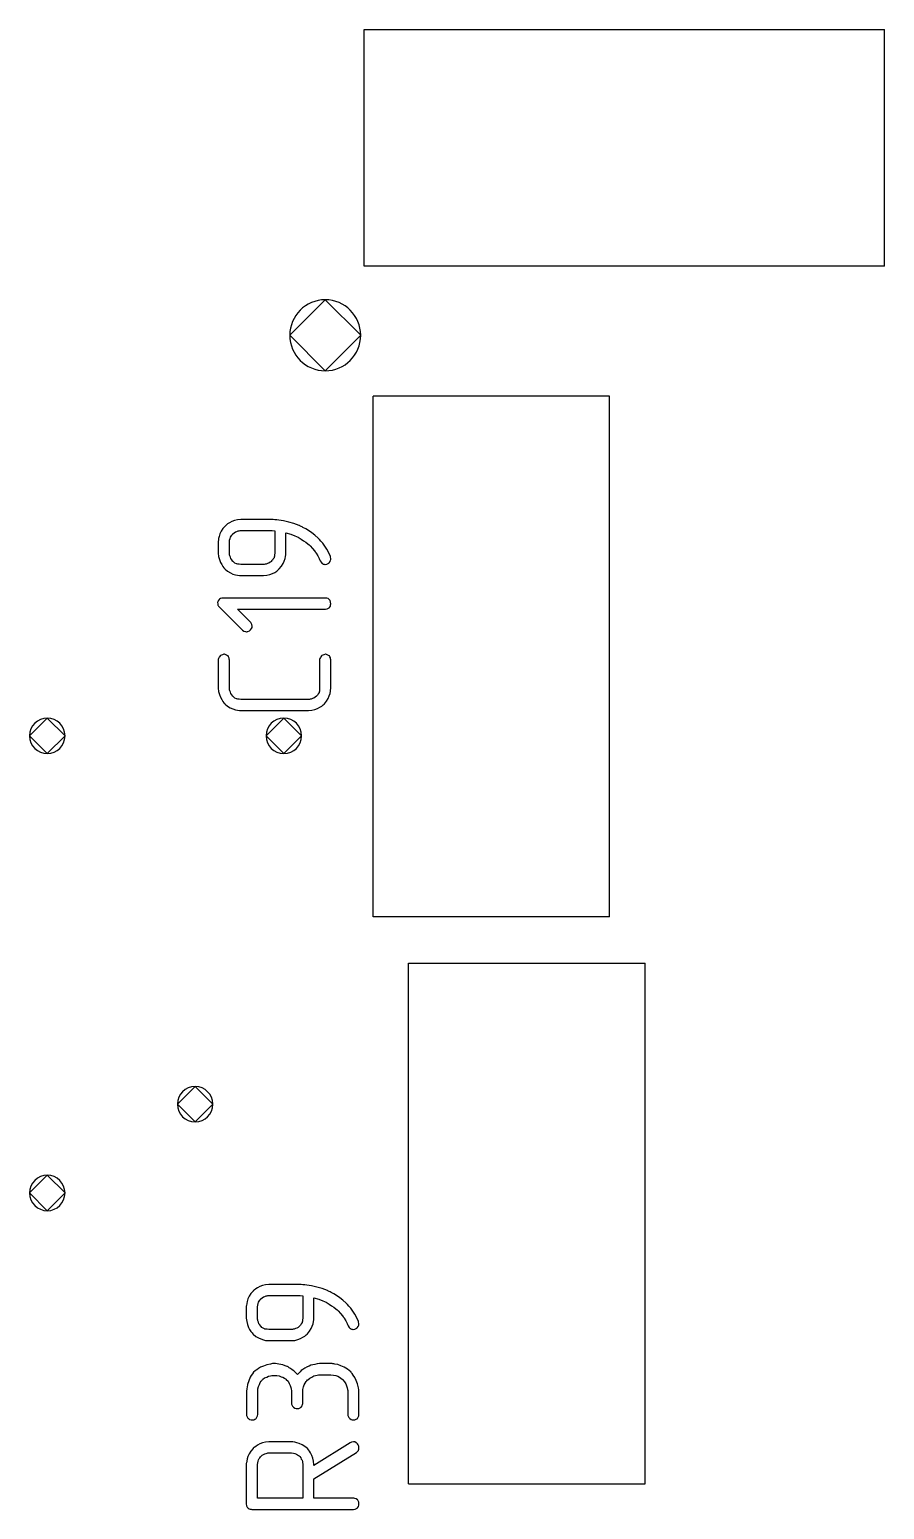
# Model space of a CAD drawing. Header units: inches. Extents: x 0 to 594, y -420 to 0.
# Drawn here: x 179.66 to 186.89, y -113.51 to -101 of the extents above; entities that cross this region are included whole.
import ezdxf

# ---------------------------------------------------------------- set-up
doc = ezdxf.new("R2010")
doc.units = ezdxf.units.IN
doc.header["$MEASUREMENT"] = 0

msp = doc.modelspace()

# ---------------------------------------------------------------- linework, layer by layer
at = {"color": 18, "true_color": 0x000000}
for p, q in [((182.49, -100.999), (186.89, -100.999)), ((182.49, -102.999), (182.49, -100.999)), ((186.89, -102.999), (186.89, -100.999)), ((186.89, -102.999), (182.49, -102.999)), ((182.162, -103.283), (181.862, -103.583)), ((182.462, -103.583), (182.162, -103.283)), ((181.862, -103.583), (182.162, -103.883)), ((182.162, -103.883), (182.462, -103.583)), ((182.566, -108.499), (182.566, -104.099)), ((184.566, -104.099), (182.566, -104.099)), ((184.566, -108.499), (184.566, -104.099)), ((181.315, -105.196), (181.296, -105.217)), ((181.318, -105.193), (181.315, -105.196)), ((181.325, -105.188), (181.318, -105.193)), ((181.337, -105.178), (181.325, -105.188)), ((181.353, -105.168), (181.337, -105.178)), ((181.372, -105.158), (181.353, -105.168)), ((181.395, -105.148), (181.372, -105.158)), ((181.42, -105.143), (181.395, -105.148)), ((181.449, -105.14), (181.42, -105.143)), ((181.687, -105.14), (181.449, -105.14)), ((181.688, -105.14), (181.687, -105.14)), ((181.692, -105.14), (181.688, -105.14)), ((181.7, -105.14), (181.692, -105.14)), ((181.709, -105.141), (181.7, -105.14)), ((181.722, -105.141), (181.709, -105.141)), ((181.736, -105.143), (181.722, -105.141)), ((181.753, -105.144), (181.736, -105.143)), ((181.77, -105.147), (181.753, -105.144)), ((181.81, -105.152), (181.77, -105.147)), ((181.853, -105.162), (181.81, -105.152)), ((181.898, -105.175), (181.853, -105.162)), ((181.943, -105.192), (181.898, -105.175)), ((181.945, -105.192), (181.943, -105.192)), ((181.948, -105.193), (181.945, -105.192)), ((181.952, -105.196), (181.948, -105.193)), ((181.959, -105.199), (181.952, -105.196)), ((181.26, -105.317), (181.258, -105.323)), ((181.258, -105.323), (181.258, -105.426)), ((181.258, -105.323), (181.258, -105.323)), ((181.261, -105.302), (181.26, -105.317)), ((181.265, -105.284), (181.261, -105.302)), ((181.272, -105.262), (181.265, -105.284)), ((181.282, -105.24), (181.272, -105.262)), ((181.296, -105.217), (181.282, -105.24)), ((181.353, -105.33), (181.354, -105.316)), ((181.354, -105.316), (181.357, -105.302)), ((181.354, -105.316), (181.354, -105.316)), ((181.357, -105.302), (181.361, -105.291)), ((181.361, -105.291), (181.367, -105.281)), ((181.367, -105.281), (181.372, -105.274)), ((181.372, -105.274), (181.377, -105.267)), ((181.377, -105.267), (181.38, -105.264)), ((181.38, -105.264), (181.381, -105.262)), ((181.381, -105.262), (181.392, -105.252)), ((181.392, -105.252), (181.404, -105.245)), ((181.404, -105.245), (181.415, -105.241)), ((181.415, -105.241), (181.425, -105.237)), ((181.425, -105.237), (181.435, -105.236)), ((181.435, -105.236), (181.442, -105.234)), ((181.442, -105.234), (181.447, -105.234)), ((181.447, -105.234), (181.449, -105.234)), ((181.449, -105.234), (181.688, -105.234)), ((181.688, -105.234), (181.714, -105.234)), ((181.714, -105.234), (181.735, -105.236)), ((181.735, -105.236), (181.735, -105.426)), ((181.829, -105.433), (181.829, -105.254)), ((181.829, -105.254), (181.87, -105.265)), ((181.87, -105.265), (181.905, -105.278)), ((181.905, -105.278), (181.932, -105.291)), ((181.932, -105.291), (181.958, -105.306)), ((181.958, -105.306), (181.979, -105.32)), ((181.966, -105.203), (181.959, -105.199)), ((181.974, -105.207), (181.966, -105.203)), ((181.997, -105.219), (181.974, -105.207)), ((181.979, -105.32), (181.998, -105.333)), ((182.021, -105.234), (181.997, -105.219)), ((182.048, -105.252), (182.021, -105.234)), ((182.075, -105.274), (182.048, -105.252)), ((182.101, -105.298), (182.075, -105.274)), ((182.103, -105.299), (182.101, -105.298)), ((182.104, -105.3), (182.103, -105.299)), ((182.108, -105.305), (182.104, -105.3)), ((182.113, -105.309), (182.108, -105.305)), ((182.125, -105.323), (182.113, -105.309)), ((182.141, -105.341), (182.125, -105.323)), ((181.258, -105.426), (181.261, -105.454)), ((181.353, -105.433), (181.353, -105.33)), ((181.354, -105.44), (181.353, -105.433)), ((181.356, -105.448), (181.354, -105.44)), ((181.36, -105.46), (181.356, -105.448)), ((181.733, -105.439), (181.732, -105.45)), ((181.735, -105.426), (181.733, -105.439)), ((181.826, -105.453), (181.828, -105.439)), ((181.828, -105.439), (181.829, -105.433)), ((181.998, -105.333), (182.014, -105.346)), ((182.014, -105.346), (182.025, -105.355)), ((182.025, -105.355), (182.032, -105.361)), ((182.032, -105.361), (182.035, -105.364)), ((182.035, -105.364), (182.055, -105.385)), ((182.055, -105.385), (182.072, -105.405)), ((182.072, -105.405), (182.077, -105.413)), ((182.077, -105.413), (182.082, -105.419)), ((182.082, -105.419), (182.084, -105.423)), ((182.084, -105.423), (182.086, -105.424)), ((182.086, -105.424), (182.1, -105.448)), ((182.1, -105.448), (182.106, -105.46)), ((182.158, -105.365), (182.141, -105.341)), ((182.175, -105.392), (182.158, -105.365)), ((182.192, -105.422), (182.175, -105.392)), ((182.207, -105.454), (182.192, -105.422)), ((181.261, -105.454), (181.267, -105.479)), ((181.267, -105.479), (181.277, -105.503)), ((181.277, -105.503), (181.287, -105.522)), ((181.287, -105.522), (181.296, -105.539)), ((181.296, -105.539), (181.306, -105.55)), ((181.306, -105.55), (181.312, -105.557)), ((181.312, -105.557), (181.315, -105.56)), ((181.315, -105.56), (181.337, -105.578)), ((181.364, -105.471), (181.36, -105.46)), ((181.371, -105.482), (181.364, -105.471)), ((181.381, -105.494), (181.371, -105.482)), ((181.384, -105.496), (181.381, -105.494)), ((181.389, -105.502), (181.384, -105.496)), ((181.399, -105.509), (181.389, -105.502)), ((181.412, -105.515), (181.399, -105.509)), ((181.413, -105.515), (181.412, -105.515)), ((181.415, -105.516), (181.413, -105.515)), ((181.423, -105.518), (181.415, -105.516)), ((181.435, -105.519), (181.423, -105.518)), ((181.449, -105.52), (181.435, -105.519)), ((181.64, -105.52), (181.449, -105.52)), ((181.642, -105.52), (181.64, -105.52)), ((181.647, -105.52), (181.642, -105.52)), ((181.654, -105.519), (181.647, -105.52)), ((181.663, -105.518), (181.654, -105.519)), ((181.674, -105.513), (181.663, -105.518)), ((181.685, -105.509), (181.674, -105.513)), ((181.697, -105.502), (181.685, -105.509)), ((181.708, -105.494), (181.697, -105.502)), ((181.709, -105.491), (181.708, -105.494)), ((181.715, -105.484), (181.709, -105.491)), ((181.722, -105.474), (181.715, -105.484)), ((181.729, -105.463), (181.722, -105.474)), ((181.731, -105.46), (181.729, -105.461)), ((181.729, -105.461), (181.729, -105.463)), ((181.732, -105.45), (181.731, -105.46)), ((181.753, -105.577), (181.764, -105.567)), ((181.764, -105.567), (181.771, -105.561)), ((181.771, -105.561), (181.774, -105.558)), ((181.774, -105.558), (181.793, -105.536)), ((181.793, -105.536), (181.807, -105.513)), ((181.807, -105.513), (181.815, -105.492)), ((181.815, -105.492), (181.822, -105.471)), ((181.822, -105.471), (181.826, -105.453)), ((182.106, -105.46), (182.11, -105.47)), ((182.11, -105.47), (182.114, -105.478)), ((182.114, -105.478), (182.117, -105.485)), ((182.117, -105.485), (182.12, -105.489)), ((182.12, -105.489), (182.12, -105.491)), ((182.12, -105.491), (182.127, -105.502)), ((182.127, -105.502), (182.132, -105.509)), ((182.132, -105.509), (182.138, -105.513)), ((182.138, -105.513), (182.139, -105.515)), ((182.139, -105.515), (182.146, -105.518)), ((182.146, -105.518), (182.153, -105.519)), ((182.153, -105.519), (182.159, -105.52)), ((182.159, -105.52), (182.161, -105.52)), ((182.161, -105.52), (182.175, -105.518)), ((182.175, -105.518), (182.186, -105.513)), ((182.186, -105.513), (182.193, -105.509)), ((182.193, -105.509), (182.194, -105.506)), ((182.194, -105.506), (182.196, -105.506)), ((182.196, -105.506), (182.204, -105.495)), ((182.204, -105.495), (182.208, -105.485)), ((182.21, -105.475), (182.207, -105.454)), ((182.208, -105.485), (182.21, -105.478)), ((182.21, -105.478), (182.21, -105.475)), ((181.337, -105.578), (181.36, -105.592)), ((181.36, -105.592), (181.382, -105.601)), ((181.382, -105.601), (181.402, -105.608)), ((181.402, -105.608), (181.42, -105.612)), ((181.42, -105.612), (181.436, -105.613)), ((181.436, -105.613), (181.442, -105.615)), ((181.442, -105.615), (181.446, -105.615)), ((181.446, -105.615), (181.447, -105.615)), ((181.447, -105.615), (181.449, -105.615)), ((181.449, -105.615), (181.639, -105.615)), ((181.639, -105.615), (181.667, -105.612)), ((181.667, -105.612), (181.694, -105.606)), ((181.694, -105.606), (181.716, -105.596)), ((181.716, -105.596), (181.736, -105.587)), ((181.736, -105.587), (181.753, -105.577)), ((181.265, -105.816), (181.257, -105.828)), ((181.268, -105.815), (181.265, -105.816)), ((181.277, -105.809), (181.268, -105.815)), ((181.289, -105.805), (181.277, -105.809)), ((181.306, -105.804), (181.289, -105.805)), ((182.163, -105.804), (181.306, -105.804)), ((182.165, -105.804), (182.163, -105.804)), ((182.168, -105.804), (182.165, -105.804)), ((182.176, -105.805), (182.168, -105.804)), ((182.187, -105.809), (182.176, -105.805)), ((182.199, -105.818), (182.187, -105.809)), ((182.2, -105.821), (182.199, -105.818)), ((182.204, -105.826), (182.2, -105.821)), ((181.253, -105.836), (181.251, -105.842)), ((181.251, -105.842), (181.251, -105.843)), ((181.251, -105.842), (181.251, -105.842)), ((181.251, -105.843), (181.253, -105.852)), ((181.257, -105.828), (181.253, -105.836)), ((181.253, -105.852), (181.254, -105.859)), ((181.254, -105.859), (181.255, -105.864)), ((181.255, -105.864), (181.257, -105.866)), ((181.257, -105.866), (181.261, -105.873)), ((181.261, -105.873), (181.267, -105.88)), ((181.267, -105.88), (181.271, -105.884)), ((181.271, -105.884), (181.272, -105.885)), ((181.272, -105.885), (181.464, -106.076)), ((181.53, -106.008), (181.42, -105.898)), ((181.42, -105.898), (182.163, -105.898)), ((182.163, -105.898), (182.179, -105.895)), ((182.179, -105.895), (182.19, -105.891)), ((182.19, -105.891), (182.196, -105.887)), ((182.196, -105.887), (182.199, -105.884)), ((182.199, -105.884), (182.206, -105.873)), ((182.208, -105.838), (182.204, -105.826)), ((182.206, -105.873), (182.208, -105.863)), ((182.21, -105.852), (182.208, -105.838)), ((182.208, -105.863), (182.21, -105.854)), ((182.21, -105.854), (182.21, -105.852)), ((181.528, -106.077), (181.529, -106.074)), ((181.529, -106.074), (181.53, -106.074)), ((181.533, -106.011), (181.53, -106.008)), ((181.53, -106.074), (181.539, -106.063)), ((181.537, -106.018), (181.533, -106.011)), ((181.542, -106.029), (181.537, -106.018)), ((181.539, -106.063), (181.543, -106.052)), ((181.544, -106.042), (181.542, -106.029)), ((181.543, -106.052), (181.544, -106.045)), ((181.544, -106.045), (181.544, -106.042)), ((181.464, -106.076), (181.475, -106.084)), ((181.475, -106.084), (181.487, -106.088)), ((181.487, -106.088), (181.494, -106.09)), ((181.494, -106.09), (181.495, -106.09)), ((181.495, -106.09), (181.497, -106.09)), ((181.497, -106.09), (181.504, -106.088)), ((181.504, -106.088), (181.509, -106.087)), ((181.509, -106.087), (181.521, -106.081)), ((181.521, -106.081), (181.528, -106.077)), ((181.26, -106.315), (181.258, -106.324)), ((181.258, -106.324), (181.258, -106.565)), ((181.258, -106.324), (181.258, -106.324)), ((181.265, -106.304), (181.26, -106.315)), ((181.268, -106.3), (181.265, -106.304)), ((181.274, -106.294), (181.268, -106.3)), ((181.277, -106.291), (181.274, -106.294)), ((181.284, -106.287), (181.277, -106.291)), ((181.294, -106.283), (181.284, -106.287)), ((181.306, -106.28), (181.294, -106.283)), ((181.309, -106.28), (181.306, -106.28)), ((181.316, -106.282), (181.309, -106.28)), ((181.326, -106.286), (181.316, -106.282)), ((181.337, -106.293), (181.326, -106.286)), ((181.34, -106.294), (181.337, -106.293)), ((181.344, -106.301), (181.34, -106.294)), ((181.35, -106.313), (181.344, -106.301)), ((181.351, -106.32), (181.35, -106.313)), ((181.353, -106.328), (181.351, -106.32)), ((182.117, -106.315), (182.115, -106.324)), ((182.115, -106.324), (182.115, -106.566)), ((182.122, -106.306), (182.117, -106.315)), ((182.125, -106.3), (182.122, -106.306)), ((182.131, -106.294), (182.125, -106.3)), ((182.134, -106.291), (182.131, -106.294)), ((182.141, -106.287), (182.134, -106.291)), ((182.151, -106.283), (182.141, -106.287)), ((182.163, -106.28), (182.151, -106.283)), ((182.166, -106.28), (182.163, -106.28)), ((182.173, -106.282), (182.166, -106.28)), ((182.183, -106.286), (182.173, -106.282)), ((182.194, -106.293), (182.183, -106.286)), ((182.197, -106.294), (182.194, -106.293)), ((182.201, -106.301), (182.197, -106.294)), ((182.207, -106.311), (182.201, -106.301)), ((182.208, -106.318), (182.207, -106.311)), ((182.21, -106.327), (182.208, -106.318)), ((181.353, -106.573), (181.353, -106.328)), ((182.21, -106.572), (182.21, -106.327)), ((181.258, -106.565), (181.261, -106.593)), ((181.354, -106.58), (181.353, -106.573)), ((182.115, -106.566), (182.114, -106.579)), ((182.208, -106.578), (182.21, -106.572)), ((181.261, -106.593), (181.267, -106.62)), ((181.267, -106.62), (181.277, -106.642)), ((181.277, -106.642), (181.287, -106.662)), ((181.287, -106.662), (181.296, -106.679)), ((181.296, -106.679), (181.306, -106.69)), ((181.306, -106.69), (181.312, -106.697)), ((181.312, -106.697), (181.315, -106.7)), ((181.356, -106.589), (181.354, -106.58)), ((181.36, -106.6), (181.356, -106.589)), ((181.364, -106.611), (181.36, -106.6)), ((181.371, -106.623), (181.364, -106.611)), ((181.381, -106.634), (181.371, -106.623)), ((181.384, -106.637), (181.381, -106.634)), ((181.389, -106.642), (181.384, -106.637)), ((181.399, -106.65), (181.389, -106.642)), ((181.412, -106.655), (181.399, -106.65)), ((181.413, -106.655), (181.412, -106.655)), ((181.415, -106.657), (181.413, -106.655)), ((181.423, -106.658), (181.415, -106.657)), ((181.435, -106.659), (181.423, -106.658)), ((181.449, -106.661), (181.435, -106.659)), ((182.021, -106.661), (181.449, -106.661)), ((182.022, -106.661), (182.021, -106.661)), ((182.028, -106.661), (182.022, -106.661)), ((182.035, -106.659), (182.028, -106.661)), ((182.044, -106.658), (182.035, -106.659)), ((182.055, -106.654), (182.044, -106.658)), ((182.066, -106.65), (182.055, -106.654)), ((182.077, -106.642), (182.066, -106.65)), ((182.089, -106.634), (182.077, -106.642)), ((182.09, -106.631), (182.089, -106.634)), ((182.096, -106.624), (182.09, -106.631)), ((182.103, -106.614), (182.096, -106.624)), ((182.11, -106.603), (182.103, -106.614)), ((182.111, -106.6), (182.11, -106.602)), ((182.11, -106.602), (182.11, -106.603)), ((182.113, -106.59), (182.111, -106.6)), ((182.114, -106.579), (182.113, -106.59)), ((182.152, -106.702), (182.155, -106.699)), ((182.155, -106.699), (182.173, -106.676)), ((182.173, -106.676), (182.187, -106.654)), ((182.187, -106.654), (182.196, -106.631)), ((182.196, -106.631), (182.203, -106.61)), ((182.203, -106.61), (182.207, -106.592)), ((182.207, -106.592), (182.208, -106.578)), ((179.812, -106.819), (179.662, -106.969)), ((179.962, -106.969), (179.812, -106.819)), ((181.315, -106.7), (181.336, -106.719)), ((181.336, -106.719), (181.358, -106.733)), ((181.358, -106.733), (181.381, -106.741)), ((181.381, -106.741), (181.402, -106.748)), ((181.402, -106.748), (181.42, -106.752)), ((181.42, -106.752), (181.436, -106.754)), ((181.436, -106.754), (181.442, -106.755)), ((181.442, -106.755), (181.444, -106.755)), ((181.444, -106.755), (181.447, -106.755)), ((181.447, -106.755), (181.449, -106.755)), ((181.449, -106.755), (182.02, -106.755)), ((181.812, -106.819), (181.662, -106.969)), ((181.962, -106.969), (181.812, -106.819)), ((182.02, -106.755), (182.048, -106.752)), ((182.048, -106.752), (182.075, -106.747)), ((182.075, -106.747), (182.097, -106.737)), ((182.097, -106.737), (182.117, -106.727)), ((182.117, -106.727), (182.134, -106.717)), ((182.134, -106.717), (182.145, -106.707)), ((182.145, -106.707), (182.152, -106.702)), ((179.662, -106.969), (179.812, -107.119)), ((179.812, -107.119), (179.962, -106.969)), ((181.662, -106.969), (181.812, -107.119)), ((181.812, -107.119), (181.962, -106.969)), ((184.566, -108.499), (182.566, -108.499)), ((182.866, -108.892), (184.866, -108.892)), ((182.866, -113.292), (182.866, -108.892)), ((184.866, -113.292), (184.866, -108.892)), ((181.062, -109.933), (180.912, -110.083)), ((181.212, -110.083), (181.062, -109.933)), ((180.912, -110.083), (181.062, -110.233)), ((181.062, -110.233), (181.212, -110.083)), ((179.812, -110.683), (179.662, -110.833)), ((179.962, -110.833), (179.812, -110.683)), ((179.662, -110.833), (179.812, -110.983)), ((179.812, -110.983), (179.962, -110.833)), ((181.533, -111.684), (181.519, -111.706)), ((181.552, -111.663), (181.533, -111.684)), ((181.554, -111.66), (181.552, -111.663)), ((181.561, -111.654), (181.554, -111.66)), ((181.574, -111.644), (181.561, -111.654)), ((181.59, -111.634), (181.574, -111.644)), ((181.609, -111.625), (181.59, -111.634)), ((181.632, -111.615), (181.609, -111.625)), ((181.657, -111.609), (181.632, -111.615)), ((181.686, -111.606), (181.657, -111.609)), ((181.662, -111.704), (181.671, -111.702)), ((181.671, -111.702), (181.678, -111.701)), ((181.678, -111.701), (181.684, -111.701)), ((181.684, -111.701), (181.686, -111.701)), ((181.924, -111.606), (181.686, -111.606)), ((181.686, -111.701), (181.925, -111.701)), ((181.925, -111.606), (181.924, -111.606)), ((181.929, -111.606), (181.925, -111.606)), ((181.925, -111.701), (181.951, -111.701)), ((181.936, -111.606), (181.929, -111.606)), ((181.946, -111.608), (181.936, -111.606)), ((181.959, -111.608), (181.946, -111.608)), ((181.951, -111.701), (181.972, -111.702)), ((181.973, -111.609), (181.959, -111.608)), ((181.972, -111.702), (181.972, -111.892)), ((181.99, -111.61), (181.973, -111.609)), ((182.007, -111.613), (181.99, -111.61)), ((182.046, -111.619), (182.007, -111.613)), ((182.09, -111.629), (182.046, -111.619)), ((182.135, -111.642), (182.09, -111.629)), ((182.18, -111.658), (182.135, -111.642)), ((182.182, -111.658), (182.18, -111.658)), ((182.185, -111.66), (182.182, -111.658)), ((182.189, -111.663), (182.185, -111.66)), ((182.196, -111.665), (182.189, -111.663)), ((182.203, -111.67), (182.196, -111.665)), ((182.211, -111.674), (182.203, -111.67)), ((182.234, -111.685), (182.211, -111.674)), ((182.258, -111.701), (182.234, -111.685)), ((182.285, -111.719), (182.258, -111.701)), ((181.497, -111.784), (181.495, -111.79)), ((181.495, -111.79), (181.495, -111.892)), ((181.495, -111.79), (181.495, -111.79)), ((181.498, -111.768), (181.497, -111.784)), ((181.502, -111.75), (181.498, -111.768)), ((181.509, -111.729), (181.502, -111.75)), ((181.519, -111.706), (181.509, -111.729)), ((181.59, -111.797), (181.591, -111.782)), ((181.59, -111.899), (181.59, -111.797)), ((181.591, -111.782), (181.594, -111.768)), ((181.591, -111.782), (181.591, -111.782)), ((181.594, -111.768), (181.598, -111.757)), ((181.598, -111.757), (181.604, -111.747)), ((181.604, -111.747), (181.609, -111.74)), ((181.609, -111.74), (181.614, -111.733)), ((181.614, -111.733), (181.616, -111.73)), ((181.616, -111.73), (181.618, -111.729)), ((181.618, -111.729), (181.629, -111.719)), ((181.629, -111.719), (181.64, -111.712)), ((181.64, -111.712), (181.652, -111.708)), ((181.652, -111.708), (181.662, -111.704)), ((182.066, -111.899), (182.066, -111.72)), ((182.066, -111.72), (182.107, -111.732)), ((182.107, -111.732), (182.142, -111.744)), ((182.142, -111.744), (182.169, -111.757)), ((182.169, -111.757), (182.194, -111.773)), ((182.194, -111.773), (182.216, -111.787)), ((182.216, -111.787), (182.235, -111.799)), ((182.235, -111.799), (182.251, -111.812)), ((182.251, -111.812), (182.262, -111.822)), ((182.262, -111.822), (182.269, -111.828)), ((182.269, -111.828), (182.272, -111.83)), ((182.311, -111.74), (182.285, -111.719)), ((182.338, -111.764), (182.311, -111.74)), ((182.34, -111.766), (182.338, -111.764)), ((182.341, -111.767), (182.34, -111.766)), ((182.345, -111.771), (182.341, -111.767)), ((182.349, -111.775), (182.345, -111.771)), ((182.362, -111.79), (182.349, -111.775)), ((182.378, -111.808), (182.362, -111.79)), ((182.395, -111.832), (182.378, -111.808)), ((181.495, -111.892), (181.498, -111.921)), ((181.498, -111.921), (181.504, -111.946)), ((181.504, -111.946), (181.514, -111.97)), ((181.591, -111.907), (181.59, -111.899)), ((181.592, -111.915), (181.591, -111.907)), ((181.597, -111.926), (181.592, -111.915)), ((181.601, -111.938), (181.597, -111.926)), ((181.608, -111.949), (181.601, -111.938)), ((181.618, -111.96), (181.608, -111.949)), ((181.952, -111.95), (181.946, -111.957)), ((181.959, -111.94), (181.952, -111.95)), ((181.966, -111.929), (181.959, -111.94)), ((181.967, -111.926), (181.966, -111.928)), ((181.966, -111.928), (181.966, -111.929)), ((181.969, -111.916), (181.967, -111.926)), ((181.97, -111.905), (181.969, -111.916)), ((181.972, -111.892), (181.97, -111.905)), ((182.052, -111.959), (182.059, -111.938)), ((182.059, -111.938), (182.063, -111.919)), ((182.063, -111.919), (182.065, -111.905)), ((182.065, -111.905), (182.066, -111.899)), ((182.272, -111.83), (182.292, -111.852)), ((182.292, -111.852), (182.309, -111.871)), ((182.309, -111.871), (182.314, -111.88)), ((182.314, -111.88), (182.318, -111.885)), ((182.318, -111.885), (182.321, -111.89)), ((182.321, -111.89), (182.323, -111.891)), ((182.323, -111.891), (182.337, -111.915)), ((182.337, -111.915), (182.342, -111.926)), ((182.342, -111.926), (182.347, -111.936)), ((182.347, -111.936), (182.351, -111.945)), ((182.351, -111.945), (182.354, -111.952)), ((182.354, -111.952), (182.357, -111.956)), ((182.411, -111.859), (182.395, -111.832)), ((182.428, -111.888), (182.411, -111.859)), ((182.444, -111.921), (182.428, -111.888)), ((182.441, -111.962), (182.445, -111.952)), ((182.447, -111.942), (182.444, -111.921)), ((182.445, -111.952), (182.447, -111.945)), ((182.447, -111.945), (182.447, -111.942)), ((181.514, -111.97), (181.523, -111.988)), ((181.523, -111.988), (181.533, -112.005)), ((181.533, -112.005), (181.543, -112.016)), ((181.543, -112.016), (181.549, -112.024)), ((181.549, -112.024), (181.552, -112.026)), ((181.552, -112.026), (181.574, -112.045)), ((181.574, -112.045), (181.597, -112.059)), ((181.597, -112.059), (181.619, -112.067)), ((181.621, -111.963), (181.618, -111.96)), ((181.619, -112.067), (181.639, -112.074)), ((181.626, -111.969), (181.621, -111.963)), ((181.636, -111.976), (181.626, -111.969)), ((181.649, -111.981), (181.636, -111.976)), ((181.639, -112.074), (181.657, -112.079)), ((181.65, -111.981), (181.649, -111.981)), ((181.652, -111.983), (181.65, -111.981)), ((181.66, -111.984), (181.652, -111.983)), ((181.657, -112.079), (181.673, -112.08)), ((181.671, -111.985), (181.66, -111.984)), ((181.686, -111.987), (181.671, -111.985)), ((181.877, -111.987), (181.686, -111.987)), ((181.876, -112.081), (181.904, -112.079)), ((181.879, -111.987), (181.877, -111.987)), ((181.884, -111.987), (181.879, -111.987)), ((181.891, -111.985), (181.884, -111.987)), ((181.9, -111.984), (181.891, -111.985)), ((181.911, -111.98), (181.9, -111.984)), ((181.904, -112.079), (181.931, -112.073)), ((181.922, -111.976), (181.911, -111.98)), ((181.934, -111.969), (181.922, -111.976)), ((181.931, -112.073), (181.953, -112.063)), ((181.945, -111.96), (181.934, -111.969)), ((181.946, -111.957), (181.945, -111.96)), ((181.953, -112.063), (181.973, -112.053)), ((181.973, -112.053), (181.99, -112.043)), ((181.99, -112.043), (182.001, -112.033)), ((182.001, -112.033), (182.008, -112.028)), ((182.008, -112.028), (182.011, -112.025)), ((182.011, -112.025), (182.029, -112.002)), ((182.029, -112.002), (182.044, -111.98)), ((182.044, -111.98), (182.052, -111.959)), ((182.357, -111.956), (182.357, -111.957)), ((182.357, -111.957), (182.364, -111.969)), ((182.364, -111.969), (182.369, -111.976)), ((182.369, -111.976), (182.375, -111.98)), ((182.375, -111.98), (182.376, -111.981)), ((182.376, -111.981), (182.383, -111.984)), ((182.383, -111.984), (182.39, -111.985)), ((182.39, -111.985), (182.396, -111.987)), ((182.396, -111.987), (182.397, -111.987)), ((182.397, -111.987), (182.411, -111.984)), ((182.411, -111.984), (182.423, -111.98)), ((182.423, -111.98), (182.43, -111.976)), ((182.43, -111.976), (182.431, -111.973)), ((182.431, -111.973), (182.433, -111.973)), ((182.433, -111.973), (182.441, -111.962)), ((181.673, -112.08), (181.678, -112.081)), ((181.678, -112.081), (181.683, -112.081)), ((181.683, -112.081), (181.684, -112.081)), ((181.684, -112.081), (181.686, -112.081)), ((181.686, -112.081), (181.876, -112.081)), ((181.583, -112.327), (181.577, -112.331)), ((181.597, -112.317), (181.583, -112.327)), ((181.615, -112.305), (181.597, -112.317)), ((181.639, -112.296), (181.615, -112.305)), ((181.667, -112.286), (181.639, -112.296)), ((181.698, -112.279), (181.667, -112.286)), ((181.715, -112.276), (181.698, -112.279)), ((181.733, -112.276), (181.715, -112.276)), ((181.736, -112.276), (181.733, -112.276)), ((181.743, -112.276), (181.736, -112.276)), ((181.755, -112.277), (181.743, -112.276)), ((181.769, -112.279), (181.755, -112.277)), ((181.786, -112.283), (181.769, -112.279)), ((181.803, -112.287), (181.786, -112.283)), ((181.822, -112.293), (181.803, -112.287)), ((181.841, -112.3), (181.822, -112.293)), ((181.842, -112.301), (181.841, -112.3)), ((181.849, -112.304), (181.842, -112.301)), ((181.857, -112.31), (181.849, -112.304)), ((181.869, -112.317), (181.857, -112.31)), ((181.883, -112.327), (181.869, -112.317)), ((181.897, -112.338), (181.883, -112.327)), ((181.974, -112.325), (181.96, -112.335)), ((181.99, -112.314), (181.974, -112.325)), ((182.008, -112.304), (181.99, -112.314)), ((182.011, -112.303), (182.008, -112.304)), ((182.017, -112.3), (182.011, -112.303)), ((182.027, -112.296), (182.017, -112.3)), ((182.041, -112.29), (182.027, -112.296)), ((182.056, -112.286), (182.041, -112.29)), ((182.075, -112.282), (182.056, -112.286)), ((182.094, -112.277), (182.075, -112.282)), ((182.115, -112.276), (182.094, -112.277)), ((182.21, -112.276), (182.115, -112.276)), ((182.211, -112.276), (182.21, -112.276)), ((182.214, -112.276), (182.211, -112.276)), ((182.22, -112.276), (182.214, -112.276)), ((182.227, -112.277), (182.22, -112.276)), ((182.234, -112.277), (182.227, -112.277)), ((182.244, -112.28), (182.234, -112.277)), ((182.268, -112.284), (182.244, -112.28)), ((182.293, -112.293), (182.268, -112.284)), ((182.321, -112.305), (182.293, -112.293)), ((182.335, -112.314), (182.321, -112.305)), ((182.349, -112.322), (182.335, -112.314)), ((182.364, -112.334), (182.349, -112.322)), ((181.505, -112.451), (181.501, -112.475)), ((181.515, -112.421), (181.505, -112.451)), ((181.528, -112.391), (181.515, -112.421)), ((181.536, -112.377), (181.528, -112.391)), ((181.546, -112.363), (181.536, -112.377)), ((181.557, -112.349), (181.546, -112.363)), ((181.57, -112.336), (181.557, -112.349)), ((181.571, -112.335), (181.57, -112.336)), ((181.573, -112.334), (181.571, -112.335)), ((181.577, -112.331), (181.573, -112.334)), ((181.598, -112.469), (181.605, -112.451)), ((181.605, -112.451), (181.612, -112.435)), ((181.612, -112.435), (181.621, -112.424)), ((181.621, -112.424), (181.628, -112.415)), ((181.628, -112.415), (181.633, -112.41)), ((181.633, -112.41), (181.635, -112.408)), ((181.635, -112.408), (181.65, -112.397)), ((181.65, -112.397), (181.667, -112.389)), ((181.667, -112.389), (181.683, -112.383)), ((181.683, -112.383), (181.698, -112.379)), ((181.698, -112.379), (181.712, -112.376)), ((181.712, -112.376), (181.722, -112.375)), ((181.722, -112.375), (181.729, -112.375)), ((181.729, -112.375), (181.732, -112.375)), ((181.732, -112.375), (181.753, -112.376)), ((181.753, -112.376), (181.773, -112.38)), ((181.773, -112.38), (181.79, -112.386)), ((181.79, -112.386), (181.804, -112.391)), ((181.804, -112.391), (181.817, -112.399)), ((181.817, -112.399), (181.825, -112.404)), ((181.825, -112.404), (181.831, -112.408)), ((181.831, -112.408), (181.832, -112.41)), ((181.832, -112.41), (181.848, -112.425)), ((181.848, -112.425), (181.857, -112.444)), ((181.857, -112.444), (181.866, -112.461)), ((181.912, -112.352), (181.897, -112.338)), ((181.927, -112.369), (181.912, -112.352)), ((181.928, -112.367), (181.927, -112.369)), ((181.932, -112.362), (181.928, -112.367)), ((181.939, -112.355), (181.932, -112.362)), ((181.949, -112.346), (181.939, -112.355)), ((181.96, -112.335), (181.949, -112.346)), ((181.984, -112.455), (181.993, -112.441)), ((181.993, -112.441), (182, -112.428)), ((182, -112.428), (182.007, -112.42)), ((182.007, -112.42), (182.013, -112.414)), ((182.013, -112.414), (182.014, -112.413)), ((182.014, -112.413), (182.031, -112.399)), ((182.031, -112.399), (182.048, -112.389)), ((182.048, -112.389), (182.065, -112.38)), ((182.065, -112.38), (182.08, -112.376)), ((182.08, -112.376), (182.094, -112.373)), ((182.094, -112.373), (182.106, -112.37)), ((182.106, -112.37), (182.113, -112.37)), ((182.113, -112.37), (182.115, -112.37)), ((182.115, -112.37), (182.21, -112.37)), ((182.21, -112.37), (182.231, -112.372)), ((182.231, -112.372), (182.251, -112.377)), ((182.251, -112.377), (182.268, -112.383)), ((182.268, -112.383), (182.283, -112.391)), ((182.283, -112.391), (182.294, -112.399)), ((182.294, -112.399), (182.304, -112.406)), ((182.304, -112.406), (182.31, -112.411)), ((182.31, -112.411), (182.311, -112.413)), ((182.311, -112.413), (182.326, -112.43)), ((182.326, -112.43), (182.335, -112.446)), ((182.335, -112.446), (182.342, -112.463)), ((182.378, -112.346), (182.364, -112.334)), ((182.379, -112.348), (182.378, -112.346)), ((182.38, -112.349), (182.379, -112.348)), ((182.383, -112.353), (182.38, -112.349)), ((182.389, -112.359), (182.383, -112.353)), ((182.399, -112.373), (182.389, -112.359)), ((182.411, -112.394), (182.399, -112.373)), ((182.424, -112.418), (182.411, -112.394)), ((182.435, -112.446), (182.424, -112.418)), ((182.444, -112.479), (182.435, -112.446)), ((181.498, -112.496), (181.497, -112.503)), ((181.497, -112.503), (181.497, -112.713)), ((181.497, -112.503), (181.497, -112.503)), ((181.499, -112.486), (181.498, -112.496)), ((181.501, -112.475), (181.499, -112.486)), ((181.591, -112.514), (181.592, -112.49)), ((181.591, -112.707), (181.591, -112.514)), ((181.592, -112.49), (181.598, -112.469)), ((181.866, -112.461), (181.872, -112.477)), ((181.872, -112.477), (181.874, -112.492)), ((181.874, -112.492), (181.876, -112.503)), ((181.876, -112.503), (181.877, -112.511)), ((181.877, -112.511), (181.877, -112.617)), ((181.972, -112.514), (181.973, -112.493)), ((181.972, -112.613), (181.972, -112.514)), ((181.973, -112.493), (181.979, -112.473)), ((181.979, -112.473), (181.984, -112.455)), ((182.342, -112.463), (182.347, -112.479)), ((182.347, -112.479), (182.349, -112.493)), ((182.349, -112.493), (182.352, -112.504)), ((182.352, -112.504), (182.352, -112.713)), ((182.445, -112.496), (182.444, -112.479)), ((182.447, -112.514), (182.445, -112.496)), ((182.447, -112.707), (182.447, -112.514)), ((181.877, -112.617), (181.88, -112.624)), ((181.88, -112.624), (181.886, -112.635)), ((181.886, -112.635), (181.891, -112.642)), ((181.891, -112.642), (181.893, -112.645)), ((181.893, -112.645), (181.894, -112.645)), ((181.894, -112.645), (181.905, -112.652)), ((181.905, -112.652), (181.915, -112.655)), ((181.915, -112.655), (181.922, -112.656)), ((181.922, -112.656), (181.924, -112.656)), ((181.924, -112.656), (181.925, -112.656)), ((181.925, -112.656), (181.938, -112.655)), ((181.938, -112.655), (181.949, -112.649)), ((181.949, -112.649), (181.956, -112.645)), ((181.956, -112.645), (181.958, -112.644)), ((181.958, -112.644), (181.959, -112.644)), ((181.959, -112.644), (181.966, -112.633)), ((181.966, -112.633), (181.97, -112.621)), ((181.97, -112.621), (181.972, -112.613)), ((181.497, -112.713), (181.499, -112.72)), ((181.499, -112.72), (181.504, -112.73)), ((181.504, -112.73), (181.509, -112.737)), ((181.509, -112.737), (181.511, -112.74)), ((181.511, -112.74), (181.512, -112.74)), ((181.512, -112.74), (181.523, -112.747)), ((181.523, -112.747), (181.535, -112.75)), ((181.535, -112.75), (181.542, -112.751)), ((181.542, -112.751), (181.543, -112.751)), ((181.543, -112.751), (181.545, -112.751)), ((181.545, -112.751), (181.559, -112.75)), ((181.559, -112.75), (181.568, -112.745)), ((181.568, -112.745), (181.576, -112.741)), ((181.576, -112.741), (181.578, -112.74)), ((181.578, -112.74), (181.585, -112.728)), ((181.585, -112.728), (181.59, -112.717)), ((181.59, -112.717), (181.591, -112.707)), ((182.352, -112.713), (182.355, -112.72)), ((182.355, -112.72), (182.361, -112.731)), ((182.361, -112.731), (182.366, -112.737)), ((182.366, -112.737), (182.368, -112.74)), ((182.368, -112.74), (182.369, -112.74)), ((182.369, -112.74), (182.38, -112.747)), ((182.38, -112.747), (182.39, -112.75)), ((182.39, -112.75), (182.397, -112.751)), ((182.397, -112.751), (182.399, -112.751)), ((182.399, -112.751), (182.4, -112.751)), ((182.4, -112.751), (182.413, -112.75)), ((182.413, -112.75), (182.424, -112.745)), ((182.424, -112.745), (182.431, -112.741)), ((182.431, -112.741), (182.433, -112.74)), ((182.433, -112.74), (182.434, -112.74)), ((182.434, -112.74), (182.441, -112.728)), ((182.441, -112.728), (182.445, -112.717)), ((182.445, -112.717), (182.447, -112.707)), ((181.632, -112.945), (181.609, -112.955)), ((181.657, -112.94), (181.632, -112.945)), ((181.686, -112.937), (181.657, -112.94)), ((181.876, -112.937), (181.686, -112.937)), ((181.877, -112.937), (181.876, -112.937)), ((181.879, -112.937), (181.877, -112.937)), ((181.883, -112.937), (181.879, -112.937)), ((181.888, -112.938), (181.883, -112.937)), ((181.904, -112.94), (181.888, -112.938)), ((181.922, -112.944), (181.904, -112.94)), ((181.943, -112.951), (181.922, -112.944)), ((181.966, -112.961), (181.943, -112.951)), ((182.373, -112.945), (182.066, -113.137)), ((182.385, -112.941), (182.373, -112.945)), ((182.4, -112.937), (182.385, -112.941)), ((182.402, -112.937), (182.4, -112.937)), ((182.403, -112.937), (182.402, -112.937)), ((182.411, -112.938), (182.403, -112.937)), ((182.423, -112.944), (182.411, -112.938)), ((182.428, -112.947), (182.423, -112.944)), ((182.434, -112.953), (182.428, -112.947)), ((182.435, -112.955), (182.434, -112.953)), ((181.509, -113.06), (181.502, -113.081)), ((181.519, -113.037), (181.509, -113.06)), ((181.533, -113.015), (181.519, -113.037)), ((181.552, -112.993), (181.533, -113.015)), ((181.554, -112.991), (181.552, -112.993)), ((181.561, -112.985), (181.554, -112.991)), ((181.574, -112.975), (181.561, -112.985)), ((181.59, -112.965), (181.574, -112.975)), ((181.609, -112.955), (181.59, -112.965)), ((181.598, -113.088), (181.604, -113.078)), ((181.604, -113.078), (181.609, -113.071)), ((181.609, -113.071), (181.614, -113.064)), ((181.614, -113.064), (181.616, -113.061)), ((181.616, -113.061), (181.618, -113.06)), ((181.618, -113.06), (181.629, -113.05)), ((181.629, -113.05), (181.64, -113.043)), ((181.64, -113.043), (181.652, -113.039)), ((181.652, -113.039), (181.662, -113.034)), ((181.662, -113.034), (181.671, -113.033)), ((181.671, -113.033), (181.678, -113.031)), ((181.678, -113.031), (181.684, -113.031)), ((181.684, -113.031), (181.686, -113.031)), ((181.686, -113.031), (181.877, -113.031)), ((181.877, -113.031), (181.893, -113.033)), ((181.893, -113.033), (181.905, -113.036)), ((181.905, -113.036), (181.918, -113.04)), ((181.918, -113.04), (181.928, -113.046)), ((181.928, -113.046), (181.935, -113.051)), ((181.935, -113.051), (181.942, -113.055)), ((181.942, -113.055), (181.945, -113.058)), ((181.945, -113.058), (181.946, -113.06)), ((181.946, -113.06), (181.955, -113.071)), ((181.955, -113.071), (181.96, -113.082)), ((181.989, -112.975), (181.966, -112.961)), ((182.011, -112.993), (181.989, -112.975)), ((182.014, -112.996), (182.011, -112.993)), ((182.02, -113.003), (182.014, -112.996)), ((182.028, -113.016), (182.02, -113.003)), ((182.038, -113.031), (182.028, -113.016)), ((182.049, -113.051), (182.038, -113.031)), ((182.058, -113.074), (182.049, -113.051)), ((182.063, -113.101), (182.058, -113.074)), ((182.066, -113.25), (182.426, -113.026)), ((182.426, -113.026), (182.434, -113.019)), ((182.434, -113.019), (182.44, -113.013)), ((182.44, -112.962), (182.435, -112.955)), ((182.445, -112.974), (182.44, -112.962)), ((182.44, -113.013), (182.443, -113.009)), ((182.443, -113.009), (182.444, -113.008)), ((182.444, -113.008), (182.445, -113)), ((182.447, -112.988), (182.445, -112.974)), ((182.445, -113), (182.447, -112.993)), ((182.447, -112.993), (182.447, -112.988)), ((181.497, -113.115), (181.495, -113.12)), ((181.495, -113.12), (181.495, -113.461)), ((181.495, -113.12), (181.495, -113.12)), ((181.498, -113.099), (181.497, -113.115)), ((181.502, -113.081), (181.498, -113.099)), ((181.59, -113.127), (181.591, -113.113)), ((181.59, -113.413), (181.59, -113.127)), ((181.591, -113.113), (181.594, -113.099)), ((181.591, -113.113), (181.591, -113.113)), ((181.594, -113.099), (181.598, -113.088)), ((181.96, -113.082), (181.966, -113.093)), ((181.966, -113.093), (181.969, -113.103)), ((181.969, -113.103), (181.97, -113.113)), ((181.97, -113.113), (181.972, -113.12)), ((181.972, -113.12), (181.972, -113.413)), ((182.066, -113.129), (182.063, -113.101)), ((182.066, -113.137), (182.066, -113.129)), ((182.066, -113.413), (182.066, -113.25)), ((182.866, -113.292), (184.866, -113.292)), ((181.972, -113.413), (181.59, -113.413)), ((182.4, -113.413), (182.066, -113.413)), ((182.402, -113.413), (182.4, -113.413)), ((182.404, -113.413), (182.402, -113.413)), ((182.413, -113.415), (182.404, -113.413)), ((182.424, -113.419), (182.413, -113.415)), ((182.435, -113.428), (182.424, -113.419)), ((182.437, -113.43), (182.435, -113.428)), ((182.441, -113.436), (182.437, -113.43)), ((182.445, -113.447), (182.441, -113.436)), ((182.447, -113.461), (182.445, -113.447)), ((181.495, -113.461), (181.497, -113.477)), ((181.497, -113.477), (181.502, -113.488)), ((181.502, -113.488), (181.511, -113.497)), ((181.511, -113.497), (181.519, -113.502)), ((181.519, -113.502), (181.528, -113.505)), ((181.528, -113.505), (181.536, -113.507)), ((181.536, -113.507), (181.542, -113.508)), ((181.542, -113.508), (181.543, -113.508)), ((181.543, -113.508), (182.4, -113.508)), ((182.4, -113.508), (182.416, -113.505)), ((182.416, -113.505), (182.427, -113.501)), ((182.427, -113.501), (182.433, -113.497)), ((182.433, -113.497), (182.435, -113.494)), ((182.435, -113.494), (182.443, -113.483)), ((182.443, -113.483), (182.445, -113.473)), ((182.445, -113.473), (182.447, -113.464)), ((182.447, -113.464), (182.447, -113.461))]:
    msp.add_line(p, q, dxfattribs=at)
for centre, radius, start, end in [((182.162, -103.583), 0.3, 90, 180), ((182.162, -103.583), 0.3, 0, 90), ((182.162, -103.583), 0.3, 180, 270), ((182.162, -103.583), 0.3, 270, 0), ((179.812, -106.969), 0.15, 90, 180), ((179.812, -106.969), 0.15, 0, 90), ((181.812, -106.969), 0.15, 90, 180), ((181.812, -106.969), 0.15, 0, 90), ((179.812, -106.969), 0.15, 180, 270), ((179.812, -106.969), 0.15, 270, 360), ((181.812, -106.969), 0.15, 180, 270), ((181.812, -106.969), 0.15, 270, 360), ((181.062, -110.083), 0.15, 90, 180), ((181.062, -110.083), 0.15, 0, 90), ((181.062, -110.083), 0.15, 180, 270), ((181.062, -110.083), 0.15, 270, 0), ((179.812, -110.833), 0.15, 90, 180), ((179.812, -110.833), 0.15, 0, 90), ((179.812, -110.833), 0.15, 180, 270), ((179.812, -110.833), 0.15, 270, 0)]:
    msp.add_arc(centre, radius, start, end, dxfattribs=at)

doc.saveas('drawing.dxf')
